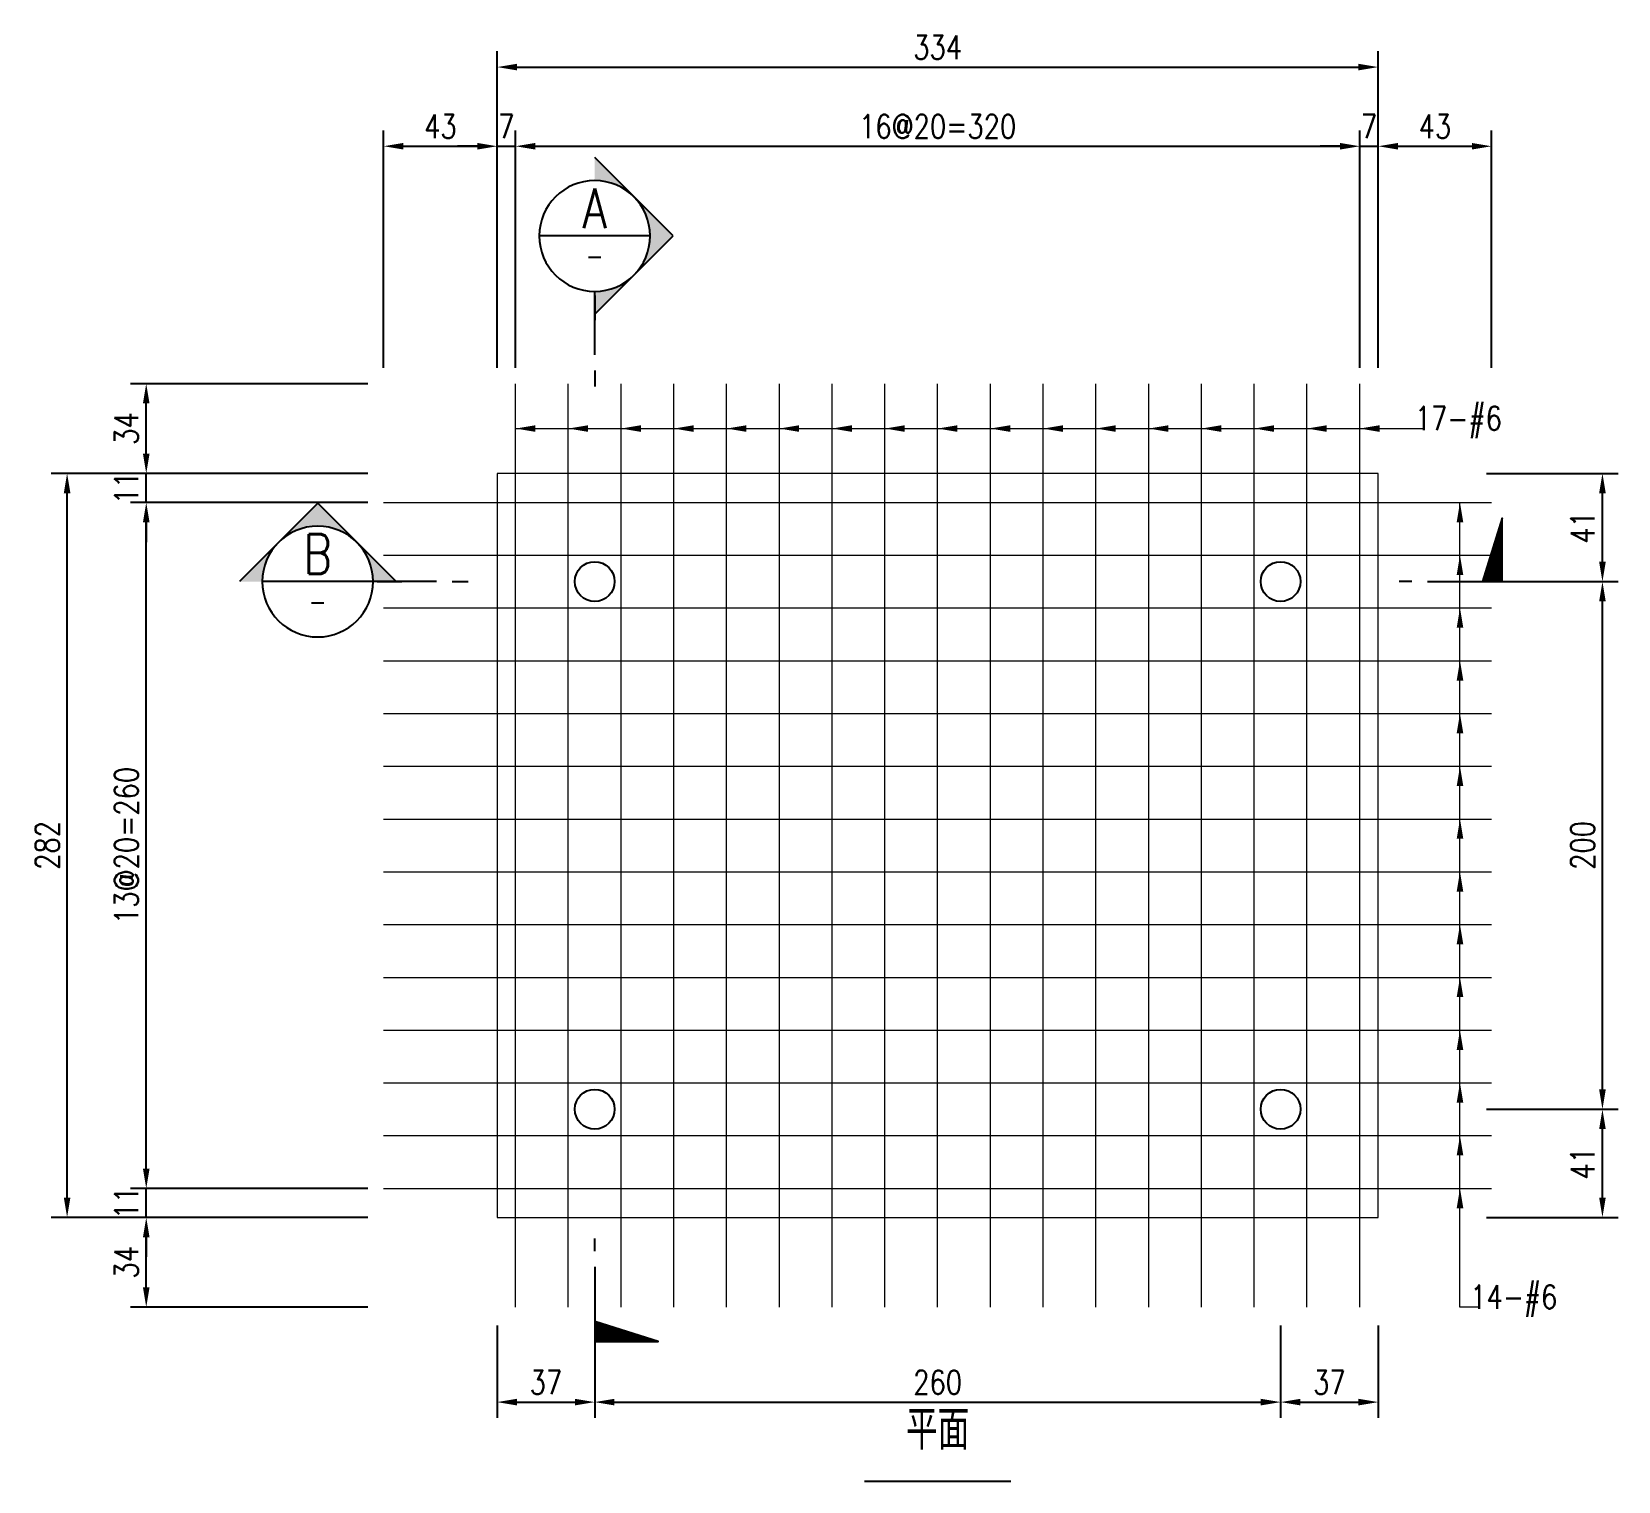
# Model space of a CAD drawing. Extents: x -4754 to 4964, y -19960 to 3841.
# Drawn here: x 292 to 894, y -9599 to -9050 of the extents above; entities that cross this region are included whole.
import ezdxf
from ezdxf.enums import TextEntityAlignment as Align

# ---------------------------------------------------------------- set-up
doc = ezdxf.new("R2010")
doc.units = 0
doc.header["$LTSCALE"] = 3
doc.layers.get('0').update_dxf_attribs({"linetype": 'CONTINUOUS'})
doc.layers.add('HB_0', color=7, linetype='CONTINUOUS', transparency=0.5)
for name, color, linetype in [('HB_DIM', 1, 'CONTINUOUS'), ('HB_TXT_CTEXT', 2, 'CONTINUOUS'), ('RCAD.PARM.Treatle', 2, 'CONTINUOUS'), ('剖面線', 1, 'CONTINUOUS'), ('鋼筋', 3, 'CONTINUOUS')]:
    doc.layers.add(name, color=color, linetype=linetype)
doc.styles.get("Standard").update_dxf_attribs({"font": 'ROMANS.shx', "width": 0.8, "bigfont": 'chineset.shx'})
doc.dimstyles.new('30', dxfattribs={"dimscale": 3, "dimtxt": 3, "dimasz": 2.5, "dimexe": 2, "dimexo": 2, "dimgap": 1, "dimtad": 1, "dimdsep": 46, "dimtxsty": 'Standard', "dimcen": 0, "dimclrd": 256, "dimclre": 256, "dimclrt": 2, "dimadec": 0, "dimazin": 0, "dimtfac": 1, "dimtix": 1, "dimtmove": 2, "dimatfit": 3, "dimfxl": 1, "dimtolj": 1, "dimtzin": 0, "dimarcsym": 0})

# ---------------------------------------------------------------- blocks, each defined once
blk = doc.blocks.new('slab_topview')
at = {"color": 4, "linetype": 'Continuous'}
blk.add_line((-27.76, 0), (27.76, 0), dxfattribs=at)
at = {"color": 4, "linetype": 'Continuous', "width": 0.8}
blk.add_text('平面', height=15, rotation=360, dxfattribs=at).set_placement((0, 19.66), align=Align.MIDDLE)
blk = doc.blocks.new('ST-n')
at = {"color": 2}
blk.add_line((-7, 0), (7, 0), dxfattribs=at)
blk.add_circle((0, 0), 7, dxfattribs=at)
at = {"color": 3, "width": 0.8}
blk.add_attdef('A', text='', height=5, dxfattribs=at).set_placement((0, 3.5), align=Align.MIDDLE)
at = {"color": 1, "width": 0.8}
blk.add_attdef('HB2002', text='', height=2.5, dxfattribs=at).set_placement((0, -2.5), align=Align.MIDDLE)
blk = doc.blocks.new('SEC2U0-n')
at = {"color": 2, "linetype": 'Continuous'}
for p, q in [((-9.9, 0), (0, 9.9)), ((0, 9.9), (9.9, 0)), ((-7.51, 0), (-10.62, 0))]:
    blk.add_line(p, q, dxfattribs=at)
at = {"color": 3}
for p, q in [((-17, 0), (-19, 0)), ((-15, 0), (-7, 0))]:
    blk.add_line(p, q, dxfattribs=at)
at = {"color": 2, "linetype": 'Continuous'}
blk.add_circle((0, 0), 7, dxfattribs=at)
for points in [[(0, 9.9), (-3.5, 6.06), (-4.95, 4.95), (-4.26, 5.55)], [(0, 9.9), (-1.81, 6.76), (-3.5, 6.06), (-1.81, 6.76)], [(0, 9.9), (0, 7), (-1.81, 6.76), (-0.91, 6.94)], [(0, 9.9), (3.5, 6.06), (4.95, 4.95), (4.26, 5.55)], [(0, 9.9), (1.81, 6.76), (3.5, 6.06), (1.81, 6.76)], [(0, 9.9), (0, 7), (1.81, 6.76), (0.91, 6.94)], [(-9.9, 0), (-6.06, 3.5), (-4.95, 4.95), (-5.55, 4.26)], [(9.9, 0), (6.06, 3.5), (4.95, 4.95), (5.55, 4.26)], [(-9.9, 0), (-6.76, 1.81), (-6.06, 3.5), (-6.76, 1.81)], [(9.9, 0), (6.76, 1.81), (6.06, 3.5), (6.76, 1.81)], [(-9.9, 0), (-7, 0), (-6.76, 1.81), (-6.94, 0.91)], [(9.9, 0), (7, 0), (6.76, 1.81), (6.94, 0.91)]]:
    blk.add_solid(points, dxfattribs=at)
blk = doc.blocks.new('*X3')
at = {"color": 0, "linetype": 'Continuous'}
for p, q in [((82.18, 269.21), (83.66, 270.69)), ((82.36, 269.21), (83.91, 270.77)), ((82.53, 269.21), (84.17, 270.85)), ((82.71, 269.21), (84.43, 270.93)), ((82.89, 269.21), (84.69, 271.01)), ((83.06, 269.21), (84.94, 271.09)), ((83.24, 269.21), (85.2, 271.17)), ((83.42, 269.21), (85.46, 271.25)), ((83.59, 269.21), (85.71, 271.33)), ((83.77, 269.21), (85.97, 271.41)), ((83.95, 269.21), (86.23, 271.49)), ((84.12, 269.21), (86.49, 271.57)), ((84.3, 269.21), (86.74, 271.65)), ((84.48, 269.21), (86.93, 271.66)), ((84.65, 269.21), (86.93, 271.48)), ((84.83, 269.21), (86.93, 271.31)), ((85.01, 269.21), (86.93, 271.13)), ((85.19, 269.21), (86.93, 270.95)), ((85.36, 269.21), (86.93, 270.78)), ((79, 269.21), (79.03, 269.24)), ((79.17, 269.21), (79.29, 269.32)), ((79.35, 269.21), (79.54, 269.4)), ((79.53, 269.21), (79.8, 269.48)), ((79.71, 269.21), (80.06, 269.56)), ((79.88, 269.21), (80.31, 269.64)), ((80.06, 269.21), (80.57, 269.72)), ((80.24, 269.21), (80.83, 269.8)), ((80.41, 269.21), (81.09, 269.88)), ((80.59, 269.21), (81.34, 269.96)), ((80.77, 269.21), (81.6, 270.04)), ((80.94, 269.21), (81.86, 270.12)), ((81.12, 269.21), (82.11, 270.2)), ((81.3, 269.21), (82.37, 270.29)), ((81.47, 269.21), (82.63, 270.37)), ((81.65, 269.21), (82.89, 270.45)), ((81.83, 269.21), (83.14, 270.53)), ((82, 269.21), (83.4, 270.61)), ((85.54, 269.21), (86.93, 270.6)), ((85.72, 269.21), (86.93, 270.42)), ((85.89, 269.21), (86.93, 270.25)), ((86.07, 269.21), (86.93, 270.07)), ((86.25, 269.21), (86.93, 269.89)), ((86.42, 269.21), (86.93, 269.72)), ((86.6, 269.21), (86.93, 269.54)), ((86.78, 269.21), (86.93, 269.36))]:
    blk.add_line(p, q, dxfattribs=at)
blk = doc.blocks.new('SEND-n')
at = {"color": 3}
for p, q in [((9.44, 0), (0, 0)), ((11.42, 0), (13, 0))]:
    blk.add_line(p, q, dxfattribs=at)
at = {"color": 2, "linetype": 'Continuous'}
blk.add_lwpolyline([(0, 0), (0, 8), (2.5, 0)], close=True, dxfattribs=at)
at = {"color": 2, "linetype": 'Continuous', "rotation": 270}
blk.add_blockref('*X3', (-269.21, 86.93), dxfattribs=at)
blk = doc.blocks.new('m_Arrow_U_rebar')
at = {"color": 1, "linetype": 'Continuous'}
blk.add_solid([(-1.25, -7.5), (0, 0), (1.25, -7.5)], dxfattribs=at)
blk = doc.blocks.new('rebar_num')
at = {"color": 0, "linetype": 'Continuous', "width": 0.8}
blk.add_attdef('A', text='', height=9, dxfattribs=at).set_placement((-3.13, 3.87), align=Align.MIDDLE_LEFT)
blk = doc.blocks.new('*D81')
at = {"layer": 'HB_DIM', "linetype": 'Continuous', "lineweight": -2}
for p, q in [((468.8, -9177.3), (468.8, -9057.3)), ((802.8, -9177.3), (802.8, -9057.3)), ((476.3, -9063.3), (795.3, -9063.3))]:
    blk.add_line(p, q, dxfattribs=at)
at = {"layer": 'HB_DIM'}
for points in [[(476.3, -9062.05), (476.3, -9064.55), (468.8, -9063.3)], [(795.3, -9064.55), (795.3, -9062.05), (802.8, -9063.3)]]:
    blk.add_solid(points, dxfattribs=at)
at = {"layer": 'HB_DIM', "color": 2, "linetype": 'Continuous', "insert": (635.8, -9055.8), "char_height": 9, "attachment_point": 5, "rotation": 0}
blk.add_mtext('\\A1;334', dxfattribs=at)
blk = doc.blocks.new('*D82')
at = {"layer": 'HB_DIM', "linetype": 'Continuous', "lineweight": -2}
for p, q in [((425.8, -9177.3), (425.8, -9087.3)), ((468.8, -9177.3), (468.8, -9087.3)), ((433.3, -9093.3), (461.3, -9093.3))]:
    blk.add_line(p, q, dxfattribs=at)
at = {"layer": 'HB_DIM'}
for points in [[(433.3, -9092.05), (433.3, -9094.55), (425.8, -9093.3)], [(461.3, -9094.55), (461.3, -9092.05), (468.8, -9093.3)]]:
    blk.add_solid(points, dxfattribs=at)
at = {"layer": 'HB_DIM', "color": 2, "linetype": 'Continuous', "insert": (447.3, -9085.8), "char_height": 9, "attachment_point": 5, "rotation": 0}
blk.add_mtext('\\A1;43', dxfattribs=at)
blk = doc.blocks.new('*D83')
at = {"layer": 'HB_DIM', "linetype": 'Continuous', "lineweight": -2}
for p, q in [((468.8, -9177.3), (468.8, -9087.3)), ((475.8, -9177.3), (475.8, -9087.3)), ((461.3, -9093.3), (453.8, -9093.3)), ((468.8, -9093.3), (475.8, -9093.3)), ((483.3, -9093.3), (490.8, -9093.3))]:
    blk.add_line(p, q, dxfattribs=at)
at = {"layer": 'HB_DIM'}
for points in [[(461.3, -9094.55), (461.3, -9092.05), (468.8, -9093.3)], [(483.3, -9092.05), (483.3, -9094.55), (475.8, -9093.3)]]:
    blk.add_solid(points, dxfattribs=at)
at = {"layer": 'HB_DIM', "color": 2, "linetype": 'Continuous', "insert": (472.3, -9085.8), "char_height": 9, "attachment_point": 5, "rotation": 0}
blk.add_mtext('\\A1;7', dxfattribs=at)
blk = doc.blocks.new('*D84')
at = {"layer": 'HB_DIM', "linetype": 'Continuous', "lineweight": -2}
for p, q in [((475.8, -9177.3), (475.8, -9087.3)), ((795.8, -9177.3), (795.8, -9087.3)), ((483.3, -9093.3), (788.3, -9093.3))]:
    blk.add_line(p, q, dxfattribs=at)
at = {"layer": 'HB_DIM'}
for points in [[(483.3, -9092.05), (483.3, -9094.55), (475.8, -9093.3)], [(788.3, -9094.55), (788.3, -9092.05), (795.8, -9093.3)]]:
    blk.add_solid(points, dxfattribs=at)
at = {"layer": 'HB_DIM', "color": 2, "linetype": 'Continuous', "insert": (635.8, -9085.8), "char_height": 9, "attachment_point": 5, "rotation": 0}
blk.add_mtext('\\A1;16@20=320', dxfattribs=at)
blk = doc.blocks.new('*D85')
at = {"layer": 'HB_DIM', "linetype": 'Continuous', "lineweight": -2}
for p, q in [((795.8, -9177.3), (795.8, -9087.3)), ((802.8, -9177.3), (802.8, -9087.3)), ((788.3, -9093.3), (780.8, -9093.3)), ((795.8, -9093.3), (802.8, -9093.3)), ((810.3, -9093.3), (817.8, -9093.3))]:
    blk.add_line(p, q, dxfattribs=at)
at = {"layer": 'HB_DIM'}
for points in [[(788.3, -9094.55), (788.3, -9092.05), (795.8, -9093.3)], [(810.3, -9092.05), (810.3, -9094.55), (802.8, -9093.3)]]:
    blk.add_solid(points, dxfattribs=at)
at = {"layer": 'HB_DIM', "color": 2, "linetype": 'Continuous', "insert": (799.3, -9085.8), "char_height": 9, "attachment_point": 5, "rotation": 0}
blk.add_mtext('\\A1;7', dxfattribs=at)
blk = doc.blocks.new('*D86')
at = {"layer": 'HB_DIM', "linetype": 'Continuous', "lineweight": -2}
for p, q in [((802.8, -9177.3), (802.8, -9087.3)), ((845.8, -9177.3), (845.8, -9087.3)), ((810.3, -9093.3), (838.3, -9093.3))]:
    blk.add_line(p, q, dxfattribs=at)
at = {"layer": 'HB_DIM'}
for points in [[(810.3, -9092.05), (810.3, -9094.55), (802.8, -9093.3)], [(838.3, -9094.55), (838.3, -9092.05), (845.8, -9093.3)]]:
    blk.add_solid(points, dxfattribs=at)
at = {"layer": 'HB_DIM', "color": 2, "linetype": 'Continuous', "insert": (824.3, -9085.8), "char_height": 9, "attachment_point": 5, "rotation": 0}
blk.add_mtext('\\A1;43', dxfattribs=at)
blk = doc.blocks.new('m_Arrow_L_rebar')
at = {"color": 1, "linetype": 'Continuous', "extrusion": (0, 0, -1)}
blk.add_solid([(-7.5, 1.25), (0, 0), (-7.5, -1.25)], dxfattribs=at)
blk = doc.blocks.new('*D87')
at = {"layer": 'HB_DIM', "linetype": 'Continuous', "lineweight": -2}
for p, q in [((419.8, -9217.3), (299.8, -9217.3)), ((305.8, -9491.8), (305.8, -9224.8)), ((419.8, -9499.3), (299.8, -9499.3))]:
    blk.add_line(p, q, dxfattribs=at)
at = {"layer": 'HB_DIM'}
for points in [[(307.05, -9224.8), (304.55, -9224.8), (305.8, -9217.3)], [(304.55, -9491.8), (307.05, -9491.8), (305.8, -9499.3)]]:
    blk.add_solid(points, dxfattribs=at)
at = {"layer": 'HB_DIM', "color": 2, "linetype": 'Continuous', "insert": (298.3, -9358.3), "char_height": 9, "attachment_point": 5, "rotation": 90}
blk.add_mtext('\\A1;282', dxfattribs=at)
blk = doc.blocks.new('*D88')
at = {"layer": 'HB_DIM', "linetype": 'Continuous', "lineweight": -2}
for p, q in [((419.8, -9499.3), (329.8, -9499.3)), ((335.8, -9525.8), (335.8, -9506.8)), ((419.8, -9533.3), (329.8, -9533.3))]:
    blk.add_line(p, q, dxfattribs=at)
at = {"layer": 'HB_DIM'}
for points in [[(337.05, -9506.8), (334.55, -9506.8), (335.8, -9499.3)], [(334.55, -9525.8), (337.05, -9525.8), (335.8, -9533.3)]]:
    blk.add_solid(points, dxfattribs=at)
at = {"layer": 'HB_DIM', "color": 2, "linetype": 'Continuous', "insert": (328.3, -9516.3), "char_height": 9, "attachment_point": 5, "rotation": 90}
blk.add_mtext('\\A1;34', dxfattribs=at)
blk = doc.blocks.new('*D89')
at = {"layer": 'HB_DIM', "linetype": 'Continuous', "lineweight": -2}
for p, q in [((335.8, -9480.8), (335.8, -9473.3)), ((419.8, -9488.3), (329.8, -9488.3)), ((335.8, -9499.3), (335.8, -9488.3)), ((419.8, -9499.3), (329.8, -9499.3)), ((335.8, -9506.8), (335.8, -9514.3))]:
    blk.add_line(p, q, dxfattribs=at)
at = {"layer": 'HB_DIM'}
for points in [[(334.55, -9480.8), (337.05, -9480.8), (335.8, -9488.3)], [(337.05, -9506.8), (334.55, -9506.8), (335.8, -9499.3)]]:
    blk.add_solid(points, dxfattribs=at)
at = {"layer": 'HB_DIM', "color": 2, "linetype": 'Continuous', "insert": (328.3, -9493.8), "char_height": 9, "attachment_point": 5, "rotation": 90}
blk.add_mtext('\\A1;11', dxfattribs=at)
blk = doc.blocks.new('*D90')
at = {"layer": 'HB_DIM', "linetype": 'Continuous', "lineweight": -2}
for p, q in [((419.8, -9228.3), (329.8, -9228.3)), ((335.8, -9480.8), (335.8, -9235.8)), ((419.8, -9488.3), (329.8, -9488.3))]:
    blk.add_line(p, q, dxfattribs=at)
at = {"layer": 'HB_DIM'}
for points in [[(337.05, -9235.8), (334.55, -9235.8), (335.8, -9228.3)], [(334.55, -9480.8), (337.05, -9480.8), (335.8, -9488.3)]]:
    blk.add_solid(points, dxfattribs=at)
at = {"layer": 'HB_DIM', "color": 2, "linetype": 'Continuous', "insert": (328.3, -9358.3), "char_height": 9, "attachment_point": 5, "rotation": 90}
blk.add_mtext('\\A1;13@20=260', dxfattribs=at)
blk = doc.blocks.new('*D91')
at = {"layer": 'HB_DIM', "linetype": 'Continuous', "lineweight": -2}
for p, q in [((335.8, -9209.8), (335.8, -9202.3)), ((419.8, -9217.3), (329.8, -9217.3)), ((335.8, -9228.3), (335.8, -9217.3)), ((419.8, -9228.3), (329.8, -9228.3)), ((335.8, -9235.8), (335.8, -9243.3))]:
    blk.add_line(p, q, dxfattribs=at)
at = {"layer": 'HB_DIM'}
for points in [[(334.55, -9209.8), (337.05, -9209.8), (335.8, -9217.3)], [(337.05, -9235.8), (334.55, -9235.8), (335.8, -9228.3)]]:
    blk.add_solid(points, dxfattribs=at)
at = {"layer": 'HB_DIM', "color": 2, "linetype": 'Continuous', "insert": (328.3, -9222.8), "char_height": 9, "attachment_point": 5, "rotation": 90}
blk.add_mtext('\\A1;11', dxfattribs=at)
blk = doc.blocks.new('*D92')
at = {"layer": 'HB_DIM', "linetype": 'Continuous', "lineweight": -2}
for p, q in [((419.8, -9183.3), (329.8, -9183.3)), ((335.8, -9209.8), (335.8, -9190.8)), ((419.8, -9217.3), (329.8, -9217.3))]:
    blk.add_line(p, q, dxfattribs=at)
at = {"layer": 'HB_DIM'}
for points in [[(337.05, -9190.8), (334.55, -9190.8), (335.8, -9183.3)], [(334.55, -9209.8), (337.05, -9209.8), (335.8, -9217.3)]]:
    blk.add_solid(points, dxfattribs=at)
at = {"layer": 'HB_DIM', "color": 2, "linetype": 'Continuous', "insert": (328.3, -9200.3), "char_height": 9, "attachment_point": 5, "rotation": 90}
blk.add_mtext('\\A1;34', dxfattribs=at)
blk = doc.blocks.new('slab_PVC')
at = {"layer": 'RCAD.PARM.Treatle', "color": 4, "linetype": 'Continuous'}
blk.add_circle((0, 0), 7.53, dxfattribs=at)
blk = doc.blocks.new('*D93')
at = {"layer": 'HB_DIM', "linetype": 'Continuous', "lineweight": -2}
for p, q in [((468.8, -9540.3), (468.8, -9575.3)), ((505.8, -9540.3), (505.8, -9575.3)), ((476.3, -9569.3), (498.3, -9569.3))]:
    blk.add_line(p, q, dxfattribs=at)
at = {"layer": 'HB_DIM'}
for points in [[(476.3, -9568.05), (476.3, -9570.55), (468.8, -9569.3)], [(498.3, -9570.55), (498.3, -9568.05), (505.8, -9569.3)]]:
    blk.add_solid(points, dxfattribs=at)
at = {"layer": 'HB_DIM', "color": 2, "linetype": 'Continuous', "insert": (487.3, -9561.8), "char_height": 9, "attachment_point": 5, "rotation": 0}
blk.add_mtext('\\A1;37', dxfattribs=at)
blk = doc.blocks.new('*D94')
at = {"layer": 'HB_DIM', "linetype": 'Continuous', "lineweight": -2}
for p, q in [((505.8, -9540.3), (505.8, -9575.3)), ((765.8, -9540.3), (765.8, -9575.3)), ((513.3, -9569.3), (758.3, -9569.3))]:
    blk.add_line(p, q, dxfattribs=at)
at = {"layer": 'HB_DIM'}
for points in [[(513.3, -9568.05), (513.3, -9570.55), (505.8, -9569.3)], [(758.3, -9570.55), (758.3, -9568.05), (765.8, -9569.3)]]:
    blk.add_solid(points, dxfattribs=at)
at = {"layer": 'HB_DIM', "color": 2, "linetype": 'Continuous', "insert": (635.8, -9561.8), "char_height": 9, "attachment_point": 5, "rotation": 0}
blk.add_mtext('\\A1;260', dxfattribs=at)
blk = doc.blocks.new('*D95')
at = {"layer": 'HB_DIM', "linetype": 'Continuous', "lineweight": -2}
for p, q in [((765.8, -9540.3), (765.8, -9575.3)), ((802.8, -9540.3), (802.8, -9575.3)), ((773.3, -9569.3), (795.3, -9569.3))]:
    blk.add_line(p, q, dxfattribs=at)
at = {"layer": 'HB_DIM'}
for points in [[(773.3, -9568.05), (773.3, -9570.55), (765.8, -9569.3)], [(795.3, -9570.55), (795.3, -9568.05), (802.8, -9569.3)]]:
    blk.add_solid(points, dxfattribs=at)
at = {"layer": 'HB_DIM', "color": 2, "linetype": 'Continuous', "insert": (784.3, -9561.8), "char_height": 9, "attachment_point": 5, "rotation": 0}
blk.add_mtext('\\A1;37', dxfattribs=at)
blk = doc.blocks.new('*D96')
at = {"layer": 'HB_DIM', "linetype": 'Continuous', "lineweight": -2}
for p, q in [((843.8, -9458.3), (893.8, -9458.3)), ((887.8, -9491.8), (887.8, -9465.8)), ((843.8, -9499.3), (893.8, -9499.3))]:
    blk.add_line(p, q, dxfattribs=at)
at = {"layer": 'HB_DIM'}
for points in [[(889.05, -9465.8), (886.55, -9465.8), (887.8, -9458.3)], [(886.55, -9491.8), (889.05, -9491.8), (887.8, -9499.3)]]:
    blk.add_solid(points, dxfattribs=at)
at = {"layer": 'HB_DIM', "color": 2, "linetype": 'Continuous', "insert": (880.3, -9478.8), "char_height": 9, "attachment_point": 5, "rotation": 90}
blk.add_mtext('\\A1;41', dxfattribs=at)
blk = doc.blocks.new('*D97')
at = {"layer": 'HB_DIM', "linetype": 'Continuous', "lineweight": -2}
for p, q in [((843.8, -9258.3), (893.8, -9258.3)), ((887.8, -9450.8), (887.8, -9265.8)), ((843.8, -9458.3), (893.8, -9458.3))]:
    blk.add_line(p, q, dxfattribs=at)
at = {"layer": 'HB_DIM'}
for points in [[(889.05, -9265.8), (886.55, -9265.8), (887.8, -9258.3)], [(886.55, -9450.8), (889.05, -9450.8), (887.8, -9458.3)]]:
    blk.add_solid(points, dxfattribs=at)
at = {"layer": 'HB_DIM', "color": 2, "linetype": 'Continuous', "insert": (880.3, -9358.3), "char_height": 9, "attachment_point": 5, "rotation": 90}
blk.add_mtext('\\A1;200', dxfattribs=at)
blk = doc.blocks.new('*D98')
at = {"layer": 'HB_DIM', "linetype": 'Continuous', "lineweight": -2}
for p, q in [((843.8, -9217.3), (893.8, -9217.3)), ((887.8, -9250.8), (887.8, -9224.8)), ((843.8, -9258.3), (893.8, -9258.3))]:
    blk.add_line(p, q, dxfattribs=at)
at = {"layer": 'HB_DIM'}
for points in [[(889.05, -9224.8), (886.55, -9224.8), (887.8, -9217.3)], [(886.55, -9250.8), (889.05, -9250.8), (887.8, -9258.3)]]:
    blk.add_solid(points, dxfattribs=at)
at = {"layer": 'HB_DIM', "color": 2, "linetype": 'Continuous', "insert": (880.3, -9237.8), "char_height": 9, "attachment_point": 5, "rotation": 90}
blk.add_mtext('\\A1;41', dxfattribs=at)

msp = doc.modelspace()

# ---------------------------------------------------------------- linework, layer by layer
at = {"layer": 'HB_0', "lineweight": 5}
msp.add_lwpolyline([(468.799, -9499.303), (802.799, -9499.303), (802.799, -9217.303), (468.799, -9217.303), (468.799, -9499.303)], dxfattribs=at)
at = {"layer": 'HB_DIM', "lineweight": 5}
msp.add_line((475.799, -9200.303, 9.09), (819.799, -9200.303, 9.09), dxfattribs=at)
msp.add_polyline3d([(840.799, -9533.303, 11), (833.799, -9533.303, 11), (833.799, -9228.303, 11)], dxfattribs=at)
at = {"layer": '鋼筋', "lineweight": 5}
for p, q in [((475.799, -9354.303, 9.09), (475.799, -9183.303, 9.09)), ((495.799, -9354.303, 9.09), (495.799, -9183.303, 9.09)), ((515.799, -9354.303, 9.09), (515.799, -9183.303, 9.09)), ((535.799, -9354.303, 9.09), (535.799, -9183.303, 9.09)), ((555.799, -9354.303, 9.09), (555.799, -9183.303, 9.09)), ((575.799, -9354.303, 9.09), (575.799, -9183.303, 9.09)), ((595.799, -9354.303, 9.09), (595.799, -9183.303, 9.09)), ((615.799, -9354.303, 9.09), (615.799, -9183.303, 9.09)), ((635.799, -9354.303, 9.09), (635.799, -9183.303, 9.09)), ((655.799, -9354.303, 9.09), (655.799, -9183.303, 9.09)), ((675.799, -9354.303, 9.09), (675.799, -9183.303, 9.09)), ((695.799, -9354.303, 9.09), (695.799, -9183.303, 9.09)), ((715.799, -9354.303, 9.09), (715.799, -9183.303, 9.09)), ((735.799, -9354.303, 9.09), (735.799, -9183.303, 9.09)), ((755.799, -9354.303, 9.09), (755.799, -9183.303, 9.09)), ((775.799, -9354.303, 9.09), (775.799, -9183.303, 9.09)), ((795.799, -9354.303, 9.09), (795.799, -9183.303, 9.09)), ((425.799, -9228.303, 11), (626.799, -9228.303, 11)), ((626.799, -9228.303, 11), (635.799, -9228.303, 11)), ((635.799, -9228.303, 11), (644.799, -9228.303, 11)), ((644.799, -9228.303, 11), (845.799, -9228.303, 11)), ((425.799, -9248.303, 11), (626.799, -9248.303, 11)), ((626.799, -9248.303, 11), (635.799, -9248.303, 11)), ((635.799, -9248.303, 11), (644.799, -9248.303, 11)), ((644.799, -9248.303, 11), (845.799, -9248.303, 11)), ((425.799, -9268.303, 11), (626.799, -9268.303, 11)), ((626.799, -9268.303, 11), (635.799, -9268.303, 11)), ((635.799, -9268.303, 11), (644.799, -9268.303, 11)), ((644.799, -9268.303, 11), (845.799, -9268.303, 11)), ((425.799, -9288.303, 11), (626.799, -9288.303, 11)), ((626.799, -9288.303, 11), (635.799, -9288.303, 11)), ((635.799, -9288.303, 11), (644.799, -9288.303, 11)), ((644.799, -9288.303, 11), (845.799, -9288.303, 11)), ((425.799, -9308.303, 11), (626.799, -9308.303, 11)), ((626.799, -9308.303, 11), (635.799, -9308.303, 11)), ((635.799, -9308.303, 11), (644.799, -9308.303, 11)), ((644.799, -9308.303, 11), (845.799, -9308.303, 11)), ((425.799, -9328.303, 11), (626.799, -9328.303, 11)), ((626.799, -9328.303, 11), (635.799, -9328.303, 11)), ((635.799, -9328.303, 11), (644.799, -9328.303, 11)), ((644.799, -9328.303, 11), (845.799, -9328.303, 11)), ((425.799, -9348.303, 11), (626.799, -9348.303, 11)), ((626.799, -9348.303, 11), (635.799, -9348.303, 11)), ((635.799, -9348.303, 11), (644.799, -9348.303, 11)), ((644.799, -9348.303, 11), (845.799, -9348.303, 11)), ((475.799, -9358.303, 9.09), (475.799, -9354.303, 9.09)), ((495.799, -9358.303, 9.09), (495.799, -9354.303, 9.09)), ((515.799, -9358.303, 9.09), (515.799, -9354.303, 9.09)), ((535.799, -9358.303, 9.09), (535.799, -9354.303, 9.09)), ((555.799, -9358.303, 9.09), (555.799, -9354.303, 9.09)), ((575.799, -9358.303, 9.09), (575.799, -9354.303, 9.09)), ((595.799, -9358.303, 9.09), (595.799, -9354.303, 9.09)), ((615.799, -9358.303, 9.09), (615.799, -9354.303, 9.09)), ((635.799, -9358.303, 9.09), (635.799, -9354.303, 9.09)), ((655.799, -9358.303, 9.09), (655.799, -9354.303, 9.09)), ((675.799, -9358.303, 9.09), (675.799, -9354.303, 9.09)), ((695.799, -9358.303, 9.09), (695.799, -9354.303, 9.09)), ((715.799, -9358.303, 9.09), (715.799, -9354.303, 9.09)), ((735.799, -9358.303, 9.09), (735.799, -9354.303, 9.09)), ((755.799, -9358.303, 9.09), (755.799, -9354.303, 9.09)), ((775.799, -9358.303, 9.09), (775.799, -9354.303, 9.09)), ((795.799, -9358.303, 9.09), (795.799, -9354.303, 9.09)), ((475.799, -9362.303, 9.09), (475.799, -9358.303, 9.09)), ((475.799, -9533.303, 9.09), (475.799, -9362.303, 9.09)), ((495.799, -9362.303, 9.09), (495.799, -9358.303, 9.09)), ((495.799, -9533.303, 9.09), (495.799, -9362.303, 9.09)), ((515.799, -9362.303, 9.09), (515.799, -9358.303, 9.09)), ((515.799, -9533.303, 9.09), (515.799, -9362.303, 9.09)), ((535.799, -9362.303, 9.09), (535.799, -9358.303, 9.09)), ((535.799, -9533.303, 9.09), (535.799, -9362.303, 9.09)), ((555.799, -9362.303, 9.09), (555.799, -9358.303, 9.09)), ((555.799, -9533.303, 9.09), (555.799, -9362.303, 9.09)), ((575.799, -9362.303, 9.09), (575.799, -9358.303, 9.09)), ((575.799, -9533.303, 9.09), (575.799, -9362.303, 9.09)), ((595.799, -9362.303, 9.09), (595.799, -9358.303, 9.09)), ((595.799, -9533.303, 9.09), (595.799, -9362.303, 9.09)), ((615.799, -9362.303, 9.09), (615.799, -9358.303, 9.09)), ((615.799, -9533.303, 9.09), (615.799, -9362.303, 9.09)), ((635.799, -9362.303, 9.09), (635.799, -9358.303, 9.09)), ((635.799, -9533.303, 9.09), (635.799, -9362.303, 9.09)), ((655.799, -9362.303, 9.09), (655.799, -9358.303, 9.09)), ((655.799, -9533.303, 9.09), (655.799, -9362.303, 9.09)), ((675.799, -9362.303, 9.09), (675.799, -9358.303, 9.09)), ((675.799, -9533.303, 9.09), (675.799, -9362.303, 9.09)), ((695.799, -9362.303, 9.09), (695.799, -9358.303, 9.09)), ((695.799, -9533.303, 9.09), (695.799, -9362.303, 9.09)), ((715.799, -9362.303, 9.09), (715.799, -9358.303, 9.09)), ((715.799, -9533.303, 9.09), (715.799, -9362.303, 9.09)), ((735.799, -9362.303, 9.09), (735.799, -9358.303, 9.09)), ((735.799, -9533.303, 9.09), (735.799, -9362.303, 9.09)), ((755.799, -9362.303, 9.09), (755.799, -9358.303, 9.09)), ((755.799, -9533.303, 9.09), (755.799, -9362.303, 9.09)), ((775.799, -9362.303, 9.09), (775.799, -9358.303, 9.09)), ((775.799, -9533.303, 9.09), (775.799, -9362.303, 9.09)), ((795.799, -9362.303, 9.09), (795.799, -9358.303, 9.09)), ((795.799, -9533.303, 9.09), (795.799, -9362.303, 9.09)), ((425.799, -9368.303, 11), (626.799, -9368.303, 11)), ((626.799, -9368.303, 11), (635.799, -9368.303, 11)), ((635.799, -9368.303, 11), (644.799, -9368.303, 11)), ((644.799, -9368.303, 11), (845.799, -9368.303, 11)), ((425.799, -9388.303, 11), (626.799, -9388.303, 11)), ((626.799, -9388.303, 11), (635.799, -9388.303, 11)), ((635.799, -9388.303, 11), (644.799, -9388.303, 11)), ((644.799, -9388.303, 11), (845.799, -9388.303, 11)), ((425.799, -9408.303, 11), (626.799, -9408.303, 11)), ((626.799, -9408.303, 11), (635.799, -9408.303, 11)), ((635.799, -9408.303, 11), (644.799, -9408.303, 11)), ((644.799, -9408.303, 11), (845.799, -9408.303, 11)), ((425.799, -9428.303, 11), (626.799, -9428.303, 11)), ((626.799, -9428.303, 11), (635.799, -9428.303, 11)), ((635.799, -9428.303, 11), (644.799, -9428.303, 11)), ((644.799, -9428.303, 11), (845.799, -9428.303, 11)), ((425.799, -9448.303, 11), (626.799, -9448.303, 11)), ((626.799, -9448.303, 11), (635.799, -9448.303, 11)), ((635.799, -9448.303, 11), (644.799, -9448.303, 11)), ((644.799, -9448.303, 11), (845.799, -9448.303, 11)), ((425.799, -9468.303, 11), (626.799, -9468.303, 11)), ((626.799, -9468.303, 11), (635.799, -9468.303, 11)), ((635.799, -9468.303, 11), (644.799, -9468.303, 11)), ((644.799, -9468.303, 11), (845.799, -9468.303, 11)), ((425.799, -9488.303, 11), (626.799, -9488.303, 11)), ((626.799, -9488.303, 11), (635.799, -9488.303, 11)), ((635.799, -9488.303, 11), (644.799, -9488.303, 11)), ((644.799, -9488.303, 11), (845.799, -9488.303, 11))]:
    msp.add_line(p, q, dxfattribs=at)

# ---------------------------------------------------------------- block references
at = {"layer": 'HB_0', "color": 0, "linetype": 'Continuous'}
for p in [(505.799, -9258.303, 20), (765.799, -9258.303, 20), (505.799, -9458.303, 20), (765.799, -9458.303, 20)]:
    msp.add_blockref('slab_PVC', p, dxfattribs=at)
at = {"layer": 'HB_DIM', "linetype": 'Continuous'}
for name, p in [('m_Arrow_L_rebar', (475.799, -9200.303, 9.09)), ('m_Arrow_L_rebar', (495.799, -9200.303, 9.09)), ('m_Arrow_L_rebar', (515.799, -9200.303, 9.09)), ('m_Arrow_L_rebar', (535.799, -9200.303, 9.09)), ('m_Arrow_L_rebar', (555.799, -9200.303, 9.09)), ('m_Arrow_L_rebar', (575.799, -9200.303, 9.09)), ('m_Arrow_L_rebar', (595.799, -9200.303, 9.09)), ('m_Arrow_L_rebar', (615.799, -9200.303, 9.09)), ('m_Arrow_L_rebar', (635.799, -9200.303, 9.09)), ('m_Arrow_L_rebar', (655.799, -9200.303, 9.09)), ('m_Arrow_L_rebar', (675.799, -9200.303, 9.09)), ('m_Arrow_L_rebar', (695.799, -9200.303, 9.09)), ('m_Arrow_L_rebar', (715.799, -9200.303, 9.09)), ('m_Arrow_L_rebar', (735.799, -9200.303, 9.09)), ('m_Arrow_L_rebar', (755.799, -9200.303, 9.09)), ('m_Arrow_L_rebar', (775.799, -9200.303, 9.09)), ('m_Arrow_L_rebar', (795.799, -9200.303, 9.09)), ('m_Arrow_U_rebar', (833.799, -9228.303, 11)), ('m_Arrow_U_rebar', (833.799, -9248.303, 11)), ('m_Arrow_U_rebar', (833.799, -9268.303, 11)), ('m_Arrow_U_rebar', (833.799, -9288.303, 11)), ('m_Arrow_U_rebar', (833.799, -9308.303, 11)), ('m_Arrow_U_rebar', (833.799, -9328.303, 11)), ('m_Arrow_U_rebar', (833.799, -9348.303, 11)), ('m_Arrow_U_rebar', (833.799, -9368.303, 11)), ('m_Arrow_U_rebar', (833.799, -9388.303, 11)), ('m_Arrow_U_rebar', (833.799, -9408.303, 11)), ('m_Arrow_U_rebar', (833.799, -9428.303, 11)), ('m_Arrow_U_rebar', (833.799, -9448.303, 11)), ('m_Arrow_U_rebar', (833.799, -9468.303, 11)), ('m_Arrow_U_rebar', (833.799, -9488.303, 11))]:
    msp.add_blockref(name, p, dxfattribs=at)
at = {"layer": 'HB_TXT_CTEXT', "color": 0, "linetype": 'Continuous'}
ref = msp.add_blockref('rebar_num', (819.799, -9200.303, 9.09), dxfattribs=at)
ref.add_attrib('A', '17-#6', dxfattribs={"layer": '0', "linetype": 'Continuous', "height": 9, "width": 0.8}).set_placement((816.67, -9196.432, 9.09), align=Align.MIDDLE_LEFT)
ref = msp.add_blockref('rebar_num', (840.799, -9533.303, 11), dxfattribs=at)
ref.add_attrib('A', '14-#6', dxfattribs={"layer": '0', "linetype": 'Continuous', "height": 9, "width": 0.8}).set_placement((837.67, -9529.432, 11), align=Align.MIDDLE_LEFT)
at = {"layer": 'HB_TXT_CTEXT', "color": 0, "linetype": 'Continuous', "rotation": 360}
msp.add_blockref('slab_topview', (635.799, -9599.303), dxfattribs=at)
at = {"layer": '剖面線', "linetype": 'Continuous', "xscale": -3.000000000160651, "yscale": 2.999999999925704, "zscale": 3}
for name, p, rotation in [('SEC2U0-n', (505.799, -9127.303), 269.9999999991219), ('SEC2U0-n', (400.799, -9258.303), 359.9999999991219), ('SEND-n', (849.799, -9258.303), 359.9999999991219), ('SEND-n', (505.799, -9546.303), 269.9999999991219)]:
    msp.add_blockref(name, p, dxfattribs=dict(at, rotation=rotation))
at = {"layer": '剖面線', "linetype": 'Continuous'}
ref = msp.add_blockref('ST-n', (505.799, -9127.303), dxfattribs=dict(at, xscale=-3.000000000160651, yscale=2.999999999925704, zscale=3, rotation=359.9999999991219))
ref.add_attrib('HB2002', '-', dxfattribs={"layer": '0', "color": 1, "height": 7.5, "width": 0.8}).set_placement((505.799, -9134.803), align=Align.MIDDLE)
ref.add_attrib('A', 'A', dxfattribs={"layer": '0', "color": 3, "height": 15, "width": 0.8}).set_placement((505.799, -9116.803), align=Align.MIDDLE)
ref = msp.add_blockref('ST-n', (400.799, -9258.303), dxfattribs=dict(at, xscale=-3.000000000160651, yscale=2.999999999925704, zscale=3, rotation=359.9999999991219))
ref.add_attrib('HB2002', '-', dxfattribs={"layer": '0', "color": 1, "height": 7.5, "width": 0.8}).set_placement((400.799, -9265.803), align=Align.MIDDLE)
ref.add_attrib('A', 'B', dxfattribs={"layer": '0', "color": 3, "height": 15, "width": 0.8}).set_placement((400.799, -9247.803), align=Align.MIDDLE)

# ---------------------------------------------------------------- dimensions: what is measured, and where the dimension line sits
at = {"layer": 'HB_DIM', "linetype": 'Continuous'}
for base, p1, p2, angle, override, picture, middle in [((802.799, -9063.303), (468.799, -9183.303), (802.799, -9183.303), 0, {"dimpost": '<>'}, '*D81', (635.799, -9055.803)), ((468.799, -9093.303), (425.799, -9183.303, 11), (468.799, -9183.303), 0, {"dimpost": '<>'}, '*D82', (447.299, -9085.803)), ((475.799, -9093.303), (468.799, -9183.303), (475.799, -9183.303, 9.09), 0, {"dimpost": '<>'}, '*D83', (472.299, -9085.803)), ((802.799, -9093.303), (795.799, -9183.303, 9.09), (802.799, -9183.303), 0, {"dimpost": '<>'}, '*D85', (799.299, -9085.803)), ((845.799, -9093.303), (802.799, -9183.303), (845.799, -9183.303, 11), 0, {"dimpost": '<>'}, '*D86', (824.299, -9085.803)), ((335.799, -9183.303), (425.799, -9217.303), (425.799, -9183.303, 9.09), 90, {"dimtad": 4, "dimpost": '<>'}, '*D92', (328.299, -9200.303)), ((335.799, -9217.303), (425.799, -9228.303, 11), (425.799, -9217.303), 90, {"dimtad": 4, "dimpost": '<>'}, '*D91', (328.299, -9222.803)), ((305.799, -9217.303), (425.799, -9499.303), (425.799, -9217.303), 90, {"dimtad": 4, "dimpost": '<>'}, '*D87', (298.299, -9358.303)), ((887.799, -9217.303), (837.799, -9258.303, 20), (837.799, -9217.303), 90, {"dimtad": 4, "dimpost": '<>'}, '*D98', (880.299, -9237.803)), ((887.799, -9258.303), (837.799, -9458.303, 20), (837.799, -9258.303, 20), 90, {"dimtad": 4, "dimpost": '<>'}, '*D97', (880.299, -9358.303)), ((887.799, -9458.303), (837.799, -9499.303), (837.799, -9458.303, 20), 90, {"dimtad": 4, "dimpost": '<>'}, '*D96', (880.299, -9478.803)), ((335.799, -9488.303), (425.799, -9499.303), (425.799, -9488.303, 11), 90, {"dimtad": 4, "dimpost": '<>'}, '*D89', (328.299, -9493.803)), ((335.799, -9499.303), (425.799, -9533.303, 9.09), (425.799, -9499.303), 90, {"dimtad": 4, "dimpost": '<>'}, '*D88', (328.299, -9516.303)), ((505.799, -9569.303), (468.799, -9534.303), (505.799, -9534.303, 20), 0, {"dimpost": '<>'}, '*D93', (487.299, -9561.803)), ((765.799, -9569.303), (505.799, -9534.303, 20), (765.799, -9534.303, 20), 0, {"dimpost": '<>'}, '*D94', (635.799, -9561.803)), ((802.799, -9569.303), (765.799, -9534.303, 20), (802.799, -9534.303), 0, {"dimpost": '<>'}, '*D95', (784.299, -9561.803))]:
    dim = msp.add_linear_dim(base=base, p1=p1, p2=p2, angle=angle, dimstyle='30', override=override, dxfattribs=at)
    dim.commit()
    dim.dimension.update_dxf_attribs({"geometry": picture, "text_midpoint": middle})
for base, p1, p2, angle, text, override, picture, middle in [((795.799, -9093.303), (475.799, -9183.303, 9.09), (795.799, -9183.303, 9.09), 0, '16@20=<>', {"dimpost": '<>'}, '*D84', (635.799, -9085.803)), ((335.799, -9228.303), (425.799, -9488.303, 11), (425.799, -9228.303, 11), 90, '13@20=<>', {"dimtad": 4, "dimpost": '<>'}, '*D90', (328.299, -9358.303))]:
    dim = msp.add_linear_dim(base=base, p1=p1, p2=p2, angle=angle, text=text, dimstyle='30', override=override, dxfattribs=at)
    dim.commit()
    dim.dimension.update_dxf_attribs({"geometry": picture, "text_midpoint": middle})

doc.saveas('drawing.dxf')
